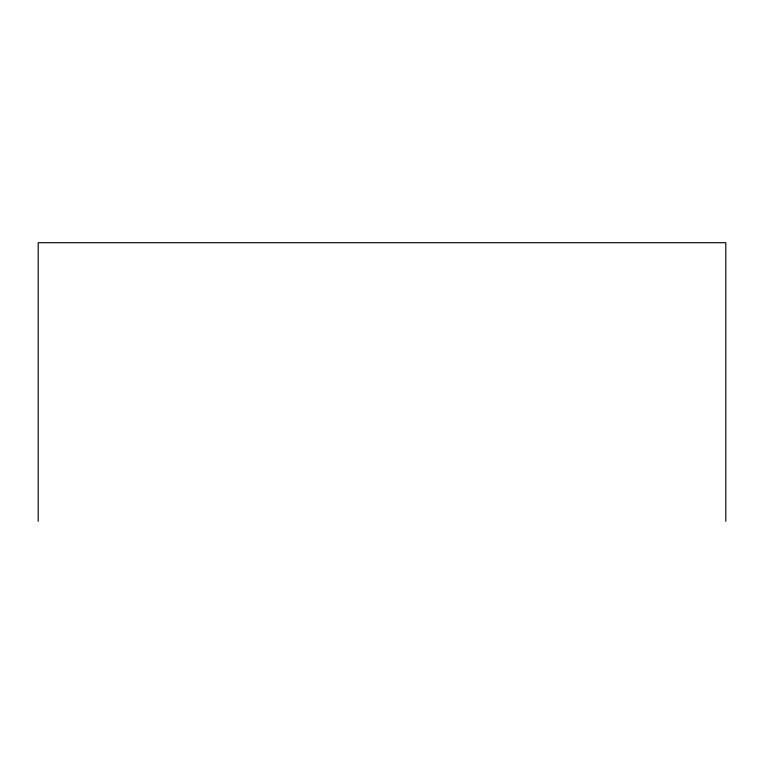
<?xml version="1.0" encoding="UTF-8"?>
<svg xmlns="http://www.w3.org/2000/svg" width="764" height="764" viewBox="0 0 764 764"><rect width="100%" height="100%" fill="white"/><g stroke="black" fill="none" stroke-linecap="round" stroke-linejoin="round"><path stroke-width="1.15" d="M725.8 521.296L725.8 242.704L38.2 242.704L38.2 521.296"/></g></svg>
